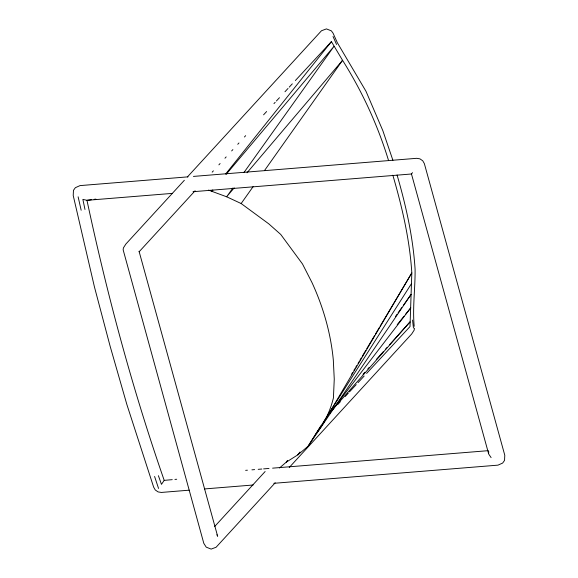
<?xml version="1.0" encoding="UTF-8"?>
<svg xmlns="http://www.w3.org/2000/svg" width="578" height="578" viewBox="0 0 578 578"><rect width="100%" height="100%" fill="white"/><g stroke="black" fill="none" stroke-linecap="round" stroke-linejoin="round"><path stroke-width="0.87" d="M414.44 328.203L414.18 330.096L411.731 333.925L289.238 467.501M323.601 422.677L411.818 272.924C409.737 239.704 402.144 207.061 392.838 175.192M279.485 467.999L286.283 462.133L297.807 454.872L308.088 446.245L320.826 425.95M351.619 374.168L352.537 372.622M353.917 370.31L354.834 368.764M355.752 367.218L356.669 365.672M358.049 363.352L358.967 361.806M359.892 360.26L361.264 357.941M362.189 356.395L365.86 350.21M366.784 348.664L374.595 335.529M375.512 333.983L379.19 327.798M380.107 326.252L411.818 272.924L410.004 326.592L366.611 373.41M411.457 283.661L308.088 446.245L411.095 294.39L403.3 305.43M172.237 479.653L164.203 480.369L161.457 484.342L158.408 475.701M298.848 453.398L297.807 454.872L300.004 452.018M395.504 316.477L397.064 314.266M398.105 312.792L401.739 307.641M208.485 190.09L226.634 196.78L241.149 203.535L253.113 186.643M264.551 170.481L342.552 60.307L331.418 41.63L295.358 80.537M232.92 187.973L226.634 196.78L234.206 187.864M243.923 172.562L334.033 46.305L226.157 174.325M329.626 413.465L410.806 307.807L405.713 314.121M193.038 191.708L411.471 173.992L412.511 172.656M212.783 190.126L211.656 191.535L212.82 190.155M225.716 173.942L331.418 41.63M287.418 460.731L286.283 462.133L287.476 460.782M397.223 324.641L404.015 316.224M247.023 172.779L342.552 60.307C362.254 91.541 377.788 125.245 388.568 160.583M332.097 410.214L410.04 321.895L389.536 344.734M362.998 374.291L364.812 372.275M367.825 368.916L369.031 367.572M376.271 359.509L383.503 351.453M385.309 349.437L387.123 347.421M184.353 180.278L125.845 244.075L123.403 247.904L123.143 249.797L203.81 543.356L206.223 547.149L211.151 549.1L216.1 547.243L275.215 482.782M187.402 176.955L321.476 30.757L326.425 28.9L331.36 30.851L333.087 33.213L337.306 42.656L366.019 91.346L382.874 130.758L392.91 160.316M139.117 251.777L195.133 190.74M212.177 172.165L213.398 170.835M218.874 164.86L220.095 163.538M224.965 158.228L226.179 156.905M231.662 150.93L232.876 149.601M237.746 144.298L238.967 142.968M244.443 137L245.664 135.671M214.59 526.587L265.129 471.518M263.575 114.827L266.631 111.532M273.965 103.621L275.186 102.299M276.414 100.984L279.47 97.682M284.968 91.75L288.025 88.456M289.246 87.133L292.302 83.839M337.884 404.398L340.326 401.761M345.218 396.486L348.274 393.192M349.495 391.87L356.221 384.616M358.049 382.636L364.162 376.047M91.411 199.713L86.967 200.313L82.871 199.388L84.988 209.474M94.084 199.352L95.861 199.114M174.917 479.415L176.709 479.256M188.038 176.846L80.024 185.603L75.35 187.691L73.457 190.343L73.211 195.494L94.402 286.775L110.167 346.359L126.864 404.506L153.647 487.138L155.258 489.963L158.069 491.907L161.32 492.442L189.223 490.18M193.442 176.413L416.68 158.314L419.931 158.849L422.742 160.785L424.353 163.617L504.789 455.262L504.543 460.413L502.65 463.065L497.976 465.145L273.835 483.316M172.36 193.384L86.967 200.313C107.19 295.04 132.384 388.85 164.203 480.369M245.636 470.348L247.427 470.203M251.929 469.835L254.623 469.618M258.214 469.329L261.812 469.033M263.611 468.888L269.001 468.455M272.599 468.158L488.338 450.659M204.525 488.937L253.135 485M241.149 203.535L268.763 223.831L280.749 234.458L302.489 263.973L311.961 282.526A260.895 214.669 33.5 0 1 333.311 359.971L334.257 379.175L333.419 397.931A137.542 113.18 33.5 0 1 316.231 433.681M491.098 457.61L488.706 454.048L411.471 173.992M216.88 534.758L217.646 536.261L139.06 251.307M333.022 36.457L336.562 44.47M154.586 476.46L158.553 488.453M397.072 175.018C406.009 205.754 413.053 237.276 415.091 269.276C415.3 288.27 412.461 307.373 414.195 326.288M78.124 196.809L81.166 210.24M412.562 320.06L413.451 328.102M488.685 451.425L488.699 453.174"/></g></svg>
